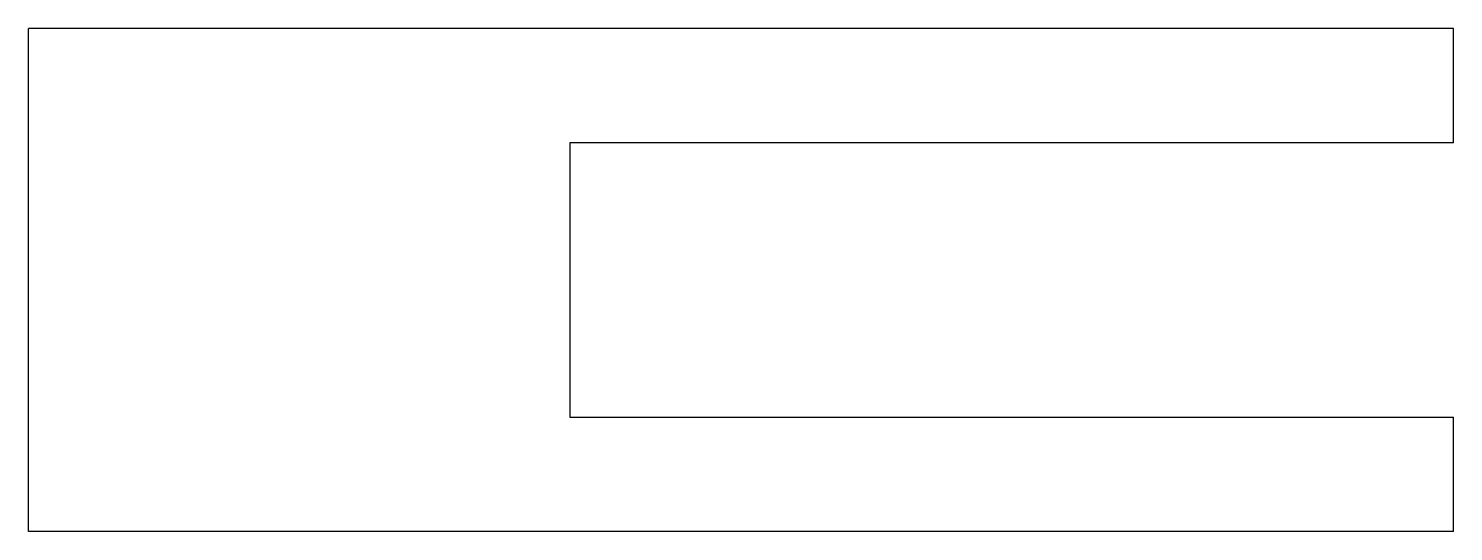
# Model space of a CAD drawing. Header units: metres. Extents: x -43.7 to 18.7, y -22 to 0.
import ezdxf

# ---------------------------------------------------------------- set-up
doc = ezdxf.new("R2010")
doc.units = ezdxf.units.M

msp = doc.modelspace()

# ---------------------------------------------------------------- linework, layer by layer
for points in [[(18.7, 0), (17.452, 0), (16.204, 0), (14.956, 0), (13.708, 0), (12.46, 0), (11.212, 0), (9.964, 0), (8.716, 0), (7.468, 0), (6.22, 0), (4.972, 0), (3.724, 0), (2.476, 0), (1.228, 0), (-0.02, 0), (-1.268, 0), (-2.516, 0), (-3.764, 0), (-5.012, 0), (-6.26, 0), (-7.508, 0), (-8.756, 0), (-10.004, 0), (-11.252, 0), (-12.5, 0), (-13.748, 0), (-14.996, 0), (-16.244, 0), (-17.492, 0), (-18.74, 0), (-19.988, 0), (-21.236, 0), (-22.484, 0), (-23.732, 0), (-24.98, 0), (-26.228, 0), (-27.476, 0), (-28.724, 0), (-29.972, 0), (-31.22, 0), (-32.468, 0), (-33.716, 0), (-34.964, 0), (-36.212, 0), (-37.46, 0), (-38.708, 0), (-39.956, 0), (-41.204, 0), (-42.452, 0), (-43.7, 0)], [(-43.7, -22), (-43.7, -21.56), (-43.7, -21.12), (-43.7, -20.68), (-43.7, -20.24), (-43.7, -19.8), (-43.7, -19.36), (-43.7, -18.92), (-43.7, -18.48), (-43.7, -18.04), (-43.7, -17.6), (-43.7, -17.16), (-43.7, -16.72), (-43.7, -16.28), (-43.7, -15.84), (-43.7, -15.4), (-43.7, -14.96), (-43.7, -14.52), (-43.7, -14.08), (-43.7, -13.64), (-43.7, -13.2), (-43.7, -12.76), (-43.7, -12.32), (-43.7, -11.88), (-43.7, -11.44), (-43.7, -11), (-43.7, -10.56), (-43.7, -10.12), (-43.7, -9.68), (-43.7, -9.24), (-43.7, -8.8), (-43.7, -8.36), (-43.7, -7.92), (-43.7, -7.48), (-43.7, -7.04), (-43.7, -6.6), (-43.7, -6.16), (-43.7, -5.72), (-43.7, -5.28), (-43.7, -4.84), (-43.7, -4.4), (-43.7, -3.96), (-43.7, -3.52), (-43.7, -3.08), (-43.7, -2.64), (-43.7, -2.2), (-43.7, -1.76), (-43.7, -1.32), (-43.7, -0.88), (-43.7, -0.44), (-43.7, 0)], [(18.7, -5), (18.7, -4.9), (18.7, -4.8), (18.7, -4.7), (18.7, -4.6), (18.7, -4.5), (18.7, -4.4), (18.7, -4.3), (18.7, -4.2), (18.7, -4.1), (18.7, -4), (18.7, -3.9), (18.7, -3.8), (18.7, -3.7), (18.7, -3.6), (18.7, -3.5), (18.7, -3.4), (18.7, -3.3), (18.7, -3.2), (18.7, -3.1), (18.7, -3), (18.7, -2.9), (18.7, -2.8), (18.7, -2.7), (18.7, -2.6), (18.7, -2.5), (18.7, -2.4), (18.7, -2.3), (18.7, -2.2), (18.7, -2.1), (18.7, -2), (18.7, -1.9), (18.7, -1.8), (18.7, -1.7), (18.7, -1.6), (18.7, -1.5), (18.7, -1.4), (18.7, -1.3), (18.7, -1.2), (18.7, -1.1), (18.7, -1), (18.7, -0.9), (18.7, -0.8), (18.7, -0.7), (18.7, -0.6), (18.7, -0.5), (18.7, -0.4), (18.7, -0.3), (18.7, -0.2), (18.7, -0.1), (18.7, 0)], [(18.7, -5), (17.926, -5), (17.152, -5), (16.378, -5), (15.604, -5), (14.83, -5), (14.056, -5), (13.282, -5), (12.508, -5), (11.734, -5), (10.96, -5), (10.186, -5), (9.412, -5), (8.638, -5), (7.864, -5), (7.09, -5), (6.316, -5), (5.542, -5), (4.768, -5), (3.994, -5), (3.22, -5), (2.446, -5), (1.672, -5), (0.898, -5), (0.124, -5), (-0.65, -5), (-1.424, -5), (-2.198, -5), (-2.972, -5), (-3.746, -5), (-4.52, -5), (-5.294, -5), (-6.068, -5), (-6.842, -5), (-7.616, -5), (-8.39, -5), (-9.164, -5), (-9.938, -5), (-10.712, -5), (-11.486, -5), (-12.26, -5), (-13.034, -5), (-13.808, -5), (-14.582, -5), (-15.356, -5), (-16.13, -5), (-16.904, -5), (-17.678, -5), (-18.452, -5), (-19.226, -5), (-20, -5)], [(-20, -5), (-20, -5.24), (-20, -5.48), (-20, -5.72), (-20, -5.96), (-20, -6.2), (-20, -6.44), (-20, -6.68), (-20, -6.92), (-20, -7.16), (-20, -7.4), (-20, -7.64), (-20, -7.88), (-20, -8.12), (-20, -8.36), (-20, -8.6), (-20, -8.84), (-20, -9.08), (-20, -9.32), (-20, -9.56), (-20, -9.8), (-20, -10.04), (-20, -10.28), (-20, -10.52), (-20, -10.76), (-20, -11), (-20, -11.24), (-20, -11.48), (-20, -11.72), (-20, -11.96), (-20, -12.2), (-20, -12.44), (-20, -12.68), (-20, -12.92), (-20, -13.16), (-20, -13.4), (-20, -13.64), (-20, -13.88), (-20, -14.12), (-20, -14.36), (-20, -14.6), (-20, -14.84), (-20, -15.08), (-20, -15.32), (-20, -15.56), (-20, -15.8), (-20, -16.04), (-20, -16.28), (-20, -16.52), (-20, -16.76), (-20, -17)], [(-20, -17), (-19.226, -17), (-18.452, -17), (-17.678, -17), (-16.904, -17), (-16.13, -17), (-15.356, -17), (-14.582, -17), (-13.808, -17), (-13.034, -17), (-12.26, -17), (-11.486, -17), (-10.712, -17), (-9.938, -17), (-9.164, -17), (-8.39, -17), (-7.616, -17), (-6.842, -17), (-6.068, -17), (-5.294, -17), (-4.52, -17), (-3.746, -17), (-2.972, -17), (-2.198, -17), (-1.424, -17), (-0.65, -17), (0.124, -17), (0.898, -17), (1.672, -17), (2.446, -17), (3.22, -17), (3.994, -17), (4.768, -17), (5.542, -17), (6.316, -17), (7.09, -17), (7.864, -17), (8.638, -17), (9.412, -17), (10.186, -17), (10.96, -17), (11.734, -17), (12.508, -17), (13.282, -17), (14.056, -17), (14.83, -17), (15.604, -17), (16.378, -17), (17.152, -17), (17.926, -17), (18.7, -17)], [(18.7, -22), (18.7, -21.9), (18.7, -21.8), (18.7, -21.7), (18.7, -21.6), (18.7, -21.5), (18.7, -21.4), (18.7, -21.3), (18.7, -21.2), (18.7, -21.1), (18.7, -21), (18.7, -20.9), (18.7, -20.8), (18.7, -20.7), (18.7, -20.6), (18.7, -20.5), (18.7, -20.4), (18.7, -20.3), (18.7, -20.2), (18.7, -20.1), (18.7, -20), (18.7, -19.9), (18.7, -19.8), (18.7, -19.7), (18.7, -19.6), (18.7, -19.5), (18.7, -19.4), (18.7, -19.3), (18.7, -19.2), (18.7, -19.1), (18.7, -19), (18.7, -18.9), (18.7, -18.8), (18.7, -18.7), (18.7, -18.6), (18.7, -18.5), (18.7, -18.4), (18.7, -18.3), (18.7, -18.2), (18.7, -18.1), (18.7, -18), (18.7, -17.9), (18.7, -17.8), (18.7, -17.7), (18.7, -17.6), (18.7, -17.5), (18.7, -17.4), (18.7, -17.3), (18.7, -17.2), (18.7, -17.1), (18.7, -17)], [(18.7, -22), (17.452, -22), (16.204, -22), (14.956, -22), (13.708, -22), (12.46, -22), (11.212, -22), (9.964, -22), (8.716, -22), (7.468, -22), (6.22, -22), (4.972, -22), (3.724, -22), (2.476, -22), (1.228, -22), (-0.02, -22), (-1.268, -22), (-2.516, -22), (-3.764, -22), (-5.012, -22), (-6.26, -22), (-7.508, -22), (-8.756, -22), (-10.004, -22), (-11.252, -22), (-12.5, -22), (-13.748, -22), (-14.996, -22), (-16.244, -22), (-17.492, -22), (-18.74, -22), (-19.988, -22), (-21.236, -22), (-22.484, -22), (-23.732, -22), (-24.98, -22), (-26.228, -22), (-27.476, -22), (-28.724, -22), (-29.972, -22), (-31.22, -22), (-32.468, -22), (-33.716, -22), (-34.964, -22), (-36.212, -22), (-37.46, -22), (-38.708, -22), (-39.956, -22), (-41.204, -22), (-42.452, -22), (-43.7, -22)]]:
    msp.add_lwpolyline(points)

doc.saveas('drawing.dxf')
